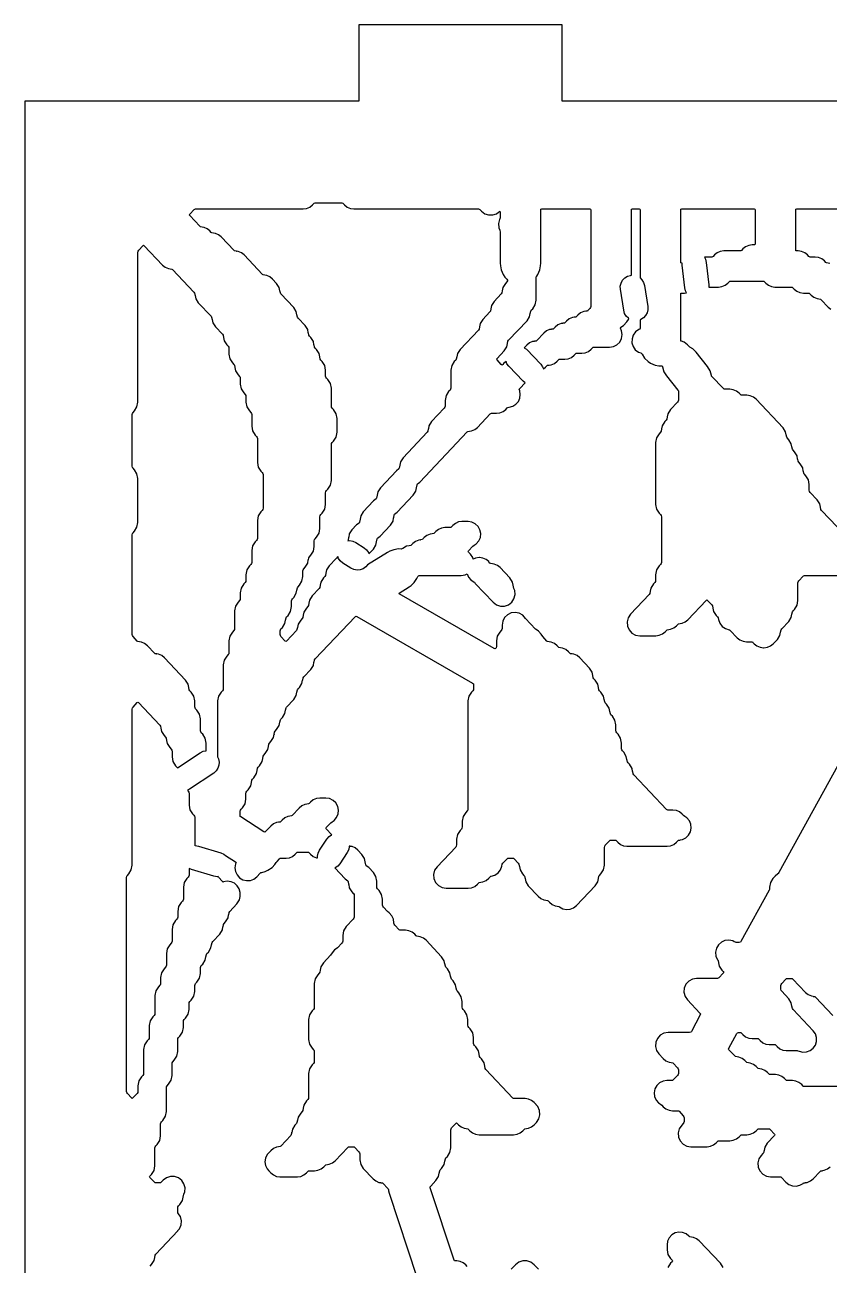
# Model space of a CAD drawing. Header units: millimetres. Extents: x 10 to 410, y 18 to 283.
# Drawn here: x 148 to 179.63, y 98.25 to 147 of the extents above; entities that cross this region are included whole.
import ezdxf

# ---------------------------------------------------------------- set-up
doc = ezdxf.new("R2010")
doc.units = ezdxf.units.MM
doc.layers.add('CUT', color=1, linetype='Continuous')

msp = doc.modelspace()

# ---------------------------------------------------------------- linework, layer by layer
at = {"layer": 'CUT'}
msp.add_lwpolyline([(211.2679, 144), (198.134, 144), (198.134, 147), (190.134, 147), (190.134, 144), (169.134, 144), (169.134, 147), (161.134, 147), (161.134, 144), (148, 144), (148, 24), (161.134, 24), (161.134, 21), (169.134, 21), (169.134, 24), (190.134, 24), (190.134, 21), (198.134, 21), (198.134, 24), (211.2679, 24)], close=True, dxfattribs=at)
for points in [[(152.9277, 98.2117), (152.9818, 98.2689), (153.0833, 98.4276), (153.1079, 98.556), (153.1098, 98.5556), (153.1273, 98.6464), (153.1515, 98.6843), (154.0138, 99.5949), (154.0108, 99.5978), (154.085, 99.681), (154.1487, 99.8325), (154.1598, 99.9966), (154.1171, 100.1554), (154.0688, 100.2271), (154.0721, 100.2292), (154.0223, 100.3072), (154.0138, 100.3513), (154.0138, 100.4926), (154.0223, 100.5367), (154.0465, 100.5746), (154.1006, 100.6318), (154.2021, 100.7905), (154.2267, 100.9188), (154.2286, 100.9185), (154.252, 101.0402), (154.2881, 101.1247), (154.3006, 101.2875), (154.26, 101.4456), (154.1706, 101.5822), (154.042, 101.6828), (153.8878, 101.7365), (153.7246, 101.7377), (153.5696, 101.6862), (153.4395, 101.5876), (153.3659, 101.5099), (153.3407, 101.4896), (153.3086, 101.4852), (153.1527, 101.4852), (153.1207, 101.4896), (153.0955, 101.5099), (152.9211, 101.6939), (152.902, 101.7215), (152.9211, 101.7491), (152.9818, 101.8132), (153.0833, 101.9719), (153.1188, 102.157), (153.1188, 102.8554), (153.1273, 102.8996), (153.1515, 102.9375), (153.2056, 102.9946), (153.307, 103.1534), (153.3425, 103.3384), (153.3425, 103.8006), (153.351, 103.8447), (153.3752, 103.8826), (153.4293, 103.9398), (153.5308, 104.0985), (153.5663, 104.2836), (153.5663, 105.2183), (153.5748, 105.2624), (153.599, 105.3003), (153.6531, 105.3575), (153.7546, 105.5163), (153.7901, 105.7013), (153.7901, 106.1634), (153.7985, 106.2076), (153.8227, 106.2455), (153.8769, 106.3026), (153.9783, 106.4614), (154.0138, 106.6464), (154.0138, 107.1086), (154.0223, 107.1527), (154.0465, 107.1906), (154.1006, 107.2478), (154.2021, 107.4065), (154.2376, 107.5916), (154.2376, 107.8175), (154.246, 107.8616), (154.2702, 107.8995), (154.3244, 107.9566), (154.4258, 108.1154), (154.4613, 108.3004), (154.4613, 108.5263), (154.4698, 108.5705), (154.494, 108.6083), (154.5481, 108.6655), (154.6496, 108.8243), (154.6851, 109.0093), (154.6851, 109.2352), (154.6936, 109.2793), (154.7178, 109.3172), (154.7719, 109.3744), (154.8733, 109.5331), (154.9088, 109.7182), (154.9088, 109.944), (154.9173, 109.9882), (154.9415, 110.0261), (154.9956, 110.0832), (155.0971, 110.242), (155.1217, 110.3703), (155.1236, 110.3699), (155.1411, 110.4608), (155.1653, 110.4986), (155.2194, 110.5558), (155.3209, 110.7146), (155.3455, 110.8429), (155.3474, 110.8425), (155.3648, 110.9333), (155.389, 110.9712), (155.6669, 111.2647), (155.7684, 111.4234), (155.793, 111.5517), (155.7949, 111.5514), (155.8123, 111.6422), (155.8365, 111.6801), (155.8907, 111.7372), (155.9921, 111.896), (156.0167, 112.0243), (156.0187, 112.0239), (156.0361, 112.1148), (156.0603, 112.1527), (156.3382, 112.4461), (156.4396, 112.6049), (156.4643, 112.7332), (156.4662, 112.7328), (156.4682, 112.7431), (156.4687, 112.7563), (156.4751, 112.7899), (156.4751, 112.827), (156.4716, 112.827), (156.4742, 112.8914), (156.4364, 113.0349), (156.3582, 113.161), (156.2464, 113.2586), (156.1108, 113.3191), (155.9635, 113.3371), (155.8174, 113.3111), (155.8051, 113.3069), (155.7759, 113.3291), (155.6128, 113.5014), (155.6009, 113.52), (155.5597, 113.5157), (155.4359, 113.5355), (154.5553, 113.7977), (154.4667, 113.8373), (154.4613, 113.8093), (154.4613, 113.5834), (154.4529, 113.5392), (154.4286, 113.5014), (154.3745, 113.4442), (154.2731, 113.2854), (154.2376, 113.1004), (154.2376, 112.6382), (154.2291, 112.5941), (154.2049, 112.5562), (154.1508, 112.4991), (154.0493, 112.3403), (154.0138, 112.1553), (154.0138, 111.9294), (154.0053, 111.8852), (153.9811, 111.8473), (153.927, 111.7902), (153.8256, 111.6314), (153.7901, 111.4464), (153.7901, 110.9842), (153.7816, 110.9401), (153.7574, 110.9022), (153.7032, 110.845), (153.6018, 110.6863), (153.5663, 110.5012), (153.5663, 110.0391), (153.5578, 109.9949), (153.5336, 109.9571), (153.4795, 109.8999), (153.378, 109.7411), (153.3425, 109.5561), (153.3425, 109.3302), (153.3341, 109.2861), (153.3099, 109.2482), (153.2557, 109.191), (153.1543, 109.0323), (153.1188, 108.8472), (153.1188, 108.1488), (153.1103, 108.1046), (153.0861, 108.0668), (153.032, 108.0096), (152.9305, 107.8508), (152.895, 107.6658), (152.895, 107.2036), (152.8866, 107.1595), (152.8623, 107.1216), (152.8082, 107.0645), (152.7068, 106.9057), (152.6713, 106.7207), (152.6713, 105.7859), (152.6628, 105.7418), (152.6386, 105.7039), (152.5845, 105.6467), (152.483, 105.488), (152.4475, 105.3029), (152.4475, 105.0771), (152.439, 105.0329), (152.4148, 104.995), (152.2518, 104.8228), (152.2238, 104.8015), (152.1958, 104.8228), (152.0327, 104.995), (152.0085, 105.0329), (152, 105.0771), (152, 113.4883), (152.0085, 113.5325), (152.0327, 113.5704), (152.0868, 113.6275), (152.1883, 113.7863), (152.2238, 113.9713), (152.2238, 120.1044), (152.2322, 120.1485), (152.2564, 120.1864), (152.4195, 120.3586), (152.4475, 120.3799), (152.4755, 120.3586), (153.3099, 119.4775), (153.3341, 119.4397), (153.3515, 119.3488), (153.3534, 119.3492), (153.378, 119.2209), (153.4795, 119.0621), (153.5336, 119.005), (153.5578, 118.9671), (153.5753, 118.8763), (153.5772, 118.8766), (153.6018, 118.7483), (153.7032, 118.5896), (153.7574, 118.5324), (153.7816, 118.4945), (153.7901, 118.4504), (153.7901, 118.2245), (153.8256, 118.0395), (153.927, 117.8807), (153.9811, 117.8235), (154.0012, 117.7921), (154.8992, 118.3903), (155.0116, 118.4455), (155.1326, 118.4694), (155.1326, 118.7713), (155.0971, 118.9563), (154.9956, 119.1151), (154.9415, 119.1722), (154.9173, 119.2101), (154.9088, 119.2543), (154.9088, 119.7164), (154.8733, 119.9015), (154.7719, 120.0602), (154.7178, 120.1174), (154.6936, 120.1553), (154.6851, 120.1994), (154.6851, 120.4253), (154.6496, 120.6103), (154.5481, 120.7691), (154.494, 120.8262), (154.4698, 120.8641), (154.4524, 120.955), (154.4504, 120.9546), (154.4258, 121.0829), (154.3244, 121.2417), (153.4905, 122.1223), (153.3852, 122.2069), (153.2612, 122.2602), (153.1858, 122.2705), (153.1863, 122.2739), (153.1207, 122.2828), (153.0955, 122.3031), (152.8192, 122.5949), (152.714, 122.6795), (152.5899, 122.7328), (152.5146, 122.7431), (152.515, 122.7465), (152.4494, 122.7554), (152.4242, 122.7757), (152.2564, 122.9528), (152.2322, 122.9907), (152.2238, 123.0349), (152.2238, 126.9567), (152.2322, 127.0008), (152.2564, 127.0387), (152.3106, 127.0959), (152.412, 127.2546), (152.4475, 127.4397), (152.4475, 129.1679), (152.412, 129.3529), (152.3106, 129.5117), (152.2564, 129.5689), (152.2322, 129.6067), (152.2238, 129.6509), (152.2238, 131.6824), (152.2322, 131.7266), (152.2564, 131.7645), (152.3106, 131.8216), (152.412, 131.9804), (152.4475, 132.1654), (152.4475, 138.0622), (152.456, 138.1063), (152.4802, 138.1442), (152.6433, 138.3164), (152.6713, 138.3377), (152.6993, 138.3164), (153.4184, 137.557), (153.5236, 137.4724), (153.6476, 137.4191), (153.723, 137.4088), (153.7225, 137.4054), (153.7882, 137.3965), (153.8134, 137.3762), (154.6524, 136.4902), (154.6766, 136.4523), (154.694, 136.3615), (154.696, 136.3619), (154.7206, 136.2335), (154.822, 136.0748), (155.3237, 135.5451), (155.3479, 135.5072), (155.3653, 135.4163), (155.3672, 135.4167), (155.3919, 135.2884), (155.4933, 135.1296), (155.7712, 134.8362), (155.7954, 134.7983), (155.8128, 134.7075), (155.8147, 134.7079), (155.8394, 134.5795), (155.9408, 134.4208), (155.9949, 134.3636), (156.0192, 134.3257), (156.0276, 134.2816), (156.0276, 134.0557), (156.0631, 133.8707), (156.1646, 133.7119), (156.2187, 133.6548), (156.2429, 133.6169), (156.2603, 133.526), (156.2623, 133.5264), (156.2869, 133.3981), (156.3883, 133.2393), (156.4425, 133.1822), (156.4667, 133.1443), (156.4751, 133.1002), (156.4751, 132.8743), (156.5106, 132.6892), (156.6121, 132.5305), (156.6662, 132.4733), (156.6904, 132.4354), (156.6989, 132.3913), (156.6989, 132.1654), (156.7344, 131.9804), (156.8358, 131.8216), (156.89, 131.7645), (156.9142, 131.7266), (156.9227, 131.6824), (156.9227, 131.2203), (156.9581, 131.0352), (157.0596, 130.8765), (157.1137, 130.8193), (157.1379, 130.7814), (157.1464, 130.7373), (157.1464, 129.8026), (157.1819, 129.6175), (157.2834, 129.4588), (157.3375, 129.4016), (157.3617, 129.3637), (157.3702, 129.3196), (157.3702, 127.9969), (157.3617, 127.9527), (157.3375, 127.9149), (157.2834, 127.8577), (157.1819, 127.6989), (157.1464, 127.5139), (157.1464, 126.8155), (157.1379, 126.7713), (157.1137, 126.7334), (157.0596, 126.6763), (156.9581, 126.5175), (156.9227, 126.3325), (156.9227, 125.8703), (156.9142, 125.8262), (156.89, 125.7883), (156.8358, 125.7311), (156.7344, 125.5724), (156.6989, 125.3873), (156.6989, 125.1615), (156.6904, 125.1173), (156.6662, 125.0794), (156.6121, 125.0223), (156.5106, 124.8635), (156.4751, 124.6785), (156.4751, 124.4526), (156.4667, 124.4084), (156.4425, 124.3706), (156.3883, 124.3134), (156.2869, 124.1546), (156.2514, 123.9696), (156.2514, 123.2712), (156.2429, 123.227), (156.2187, 123.1891), (156.1646, 123.132), (156.0631, 122.9732), (156.0276, 122.7882), (156.0276, 122.326), (156.0192, 122.2819), (155.9949, 122.244), (155.9408, 122.1868), (155.8394, 122.0281), (155.8039, 121.843), (155.8039, 120.9083), (155.7954, 120.8641), (155.7712, 120.8262), (155.7171, 120.7691), (155.6156, 120.6103), (155.5801, 120.4253), (155.5801, 118.2257), (155.62, 118.1445), (155.6443, 118.0215), (155.6359, 117.8965), (155.5955, 117.7779), (155.5257, 117.6738), (155.4314, 117.5913), (154.471, 116.9515), (154.3948, 116.9141), (154.4286, 116.8784), (154.4529, 116.8405), (154.4613, 116.7964), (154.4613, 116.3342), (154.4968, 116.1492), (154.5983, 115.9904), (154.6524, 115.9332), (154.6766, 115.8954), (154.6851, 115.8512), (154.6851, 114.7354), (154.7055, 114.7375), (154.8293, 114.7177), (155.7099, 114.4555), (155.8243, 114.4044), (155.8956, 114.3465), (156.2854, 114.0968), (156.3101, 114.0753), (156.2912, 114.0179), (156.2661, 113.8705), (156.2858, 113.7222), (156.3484, 113.5864), (156.4484, 113.4752), (156.5768, 113.3986), (156.7221, 113.3633), (156.8713, 113.3726), (157.0112, 113.4256), (157.1291, 113.5176), (157.2607, 113.6566), (157.2853, 113.6765), (157.3255, 113.6826), (157.4502, 113.7187), (157.5616, 113.7674), (157.7217, 113.8789), (157.829, 113.9904), (157.8908, 114.069), (157.9229, 114.1195), (158.0181, 114.2201), (158.0433, 114.2404), (158.0753, 114.2447), (158.2738, 114.2447), (158.4076, 114.263), (158.5316, 114.3163), (158.6369, 114.4009), (158.6894, 114.4564), (158.7146, 114.4766), (158.7466, 114.481), (159.1263, 114.481), (159.1583, 114.4766), (159.1835, 114.4564), (159.2361, 114.4009), (159.3413, 114.3163), (159.4653, 114.263), (159.5162, 114.256), (159.5115, 114.3226), (159.5353, 114.4456), (159.5902, 114.5583), (159.8814, 114.9986), (159.9636, 115.0932), (160.0675, 115.1633), (160.0772, 115.1666), (159.8576, 115.3986), (159.8385, 115.4262), (159.8576, 115.4537), (160.0319, 115.6378), (160.0833, 115.6791), (160.1624, 115.7285), (160.2609, 115.8434), (160.3205, 115.9826), (160.3357, 116.1332), (160.3051, 116.2814), (160.2316, 116.4138), (160.1219, 116.518), (159.986, 116.5847), (159.8363, 116.6076), (159.5991, 116.6076), (159.4653, 116.5894), (159.3413, 116.536), (159.2361, 116.4514), (159.1835, 116.3959), (159.1583, 116.3757), (159.0927, 116.3667), (159.0932, 116.3633), (159.0178, 116.3531), (158.8938, 116.2997), (158.7885, 116.2151), (158.5123, 115.9234), (158.4871, 115.9031), (158.4214, 115.8942), (158.4219, 115.8908), (158.3465, 115.8805), (158.2225, 115.8271), (158.1173, 115.7425), (158.0648, 115.6871), (158.0396, 115.6668), (157.9739, 115.6579), (157.9744, 115.6545), (157.899, 115.6442), (157.775, 115.5909), (157.6698, 115.5062), (157.466, 115.2911), (157.4352, 115.2682), (157.3998, 115.283), (156.4923, 115.8644), (156.4668, 115.8866), (156.4684, 115.9468), (156.4751, 115.989), (156.4751, 116.0875), (156.4836, 116.1316), (156.5078, 116.1695), (156.5619, 116.2267), (156.6634, 116.3854), (156.6989, 116.5705), (156.6989, 116.7964), (156.7074, 116.8405), (156.7316, 116.8784), (156.7857, 116.9355), (156.8872, 117.0943), (156.9118, 117.2226), (156.9137, 117.2223), (156.9311, 117.3131), (156.9553, 117.351), (157.0095, 117.4081), (157.1109, 117.5669), (157.1355, 117.6952), (157.1375, 117.6948), (157.1549, 117.7857), (157.1791, 117.8235), (157.2332, 117.8807), (157.3347, 118.0395), (157.3593, 118.1678), (157.3612, 118.1674), (157.3786, 118.2582), (157.4028, 118.2961), (157.457, 118.3533), (157.5584, 118.512), (157.583, 118.6403), (157.585, 118.64), (157.6024, 118.7308), (157.6266, 118.7687), (157.6807, 118.8258), (157.7822, 118.9846), (157.8068, 119.1129), (157.8087, 119.1125), (157.8261, 119.2034), (157.8504, 119.2413), (157.9045, 119.2984), (158.0059, 119.4572), (158.0306, 119.5855), (158.0325, 119.5851), (158.0499, 119.676), (158.0741, 119.7138), (158.1282, 119.771), (158.2297, 119.9298), (158.2543, 120.0581), (158.2562, 120.0577), (158.2737, 120.1485), (158.2979, 120.1864), (158.5758, 120.4799), (158.6772, 120.6386), (158.7018, 120.7669), (158.7038, 120.7666), (158.7212, 120.8574), (158.7454, 120.8953), (158.7995, 120.9524), (158.901, 121.1112), (158.9256, 121.2395), (158.9275, 121.2391), (158.9449, 121.33), (158.9691, 121.3678), (159.247, 121.6613), (159.3485, 121.82), (159.3731, 121.9484), (159.375, 121.948), (159.3924, 122.0388), (159.4167, 122.0767), (160.9889, 123.737), (161.0188, 123.7596), (161.0539, 123.7465), (165.6112, 121.1222), (165.6422, 121.0963), (165.6492, 121.0566), (165.6492, 120.9083), (165.6407, 120.8641), (165.6165, 120.8262), (165.5624, 120.7691), (165.4609, 120.6103), (165.4254, 120.4253), (165.4254, 116.1825), (165.4169, 116.1384), (165.3927, 116.1005), (165.3386, 116.0434), (165.2372, 115.8846), (165.2017, 115.6996), (165.2017, 115.4737), (165.1932, 115.4295), (165.169, 115.3917), (165.1149, 115.3345), (165.0134, 115.1757), (164.9779, 114.9907), (164.9779, 114.7648), (164.9694, 114.7207), (164.9452, 114.6828), (164.2107, 113.9071), (164.1183, 113.7697), (164.0758, 113.6096), (164.088, 113.4445), (164.1535, 113.2924), (164.265, 113.17), (164.4104, 113.0907), (164.5737, 113.0633), (165.434, 113.0633), (165.5678, 113.0815), (165.6919, 113.1349), (165.7971, 113.2195), (165.8496, 113.275), (165.8748, 113.2952), (165.9404, 113.3042), (165.94, 113.3075), (166.0153, 113.3178), (166.1394, 113.3712), (166.2446, 113.4558), (166.2971, 113.5112), (166.3223, 113.5315), (166.3395, 113.5338), (166.488, 113.5784), (166.6158, 113.6663), (166.7105, 113.7891), (166.763, 113.9351), (166.7764, 114.0051), (166.8006, 114.0429), (166.9684, 114.2201), (166.9936, 114.2404), (167.0256, 114.2447), (167.1816, 114.2447), (167.2136, 114.2404), (167.2388, 114.2201), (167.4065, 114.0429), (167.4308, 114.0051), (167.4482, 113.9142), (167.4501, 113.9146), (167.4747, 113.7863), (167.5762, 113.6275), (167.6303, 113.5704), (167.6545, 113.5325), (167.6719, 113.4417), (167.6739, 113.442), (167.6985, 113.3137), (167.7999, 113.155), (168.1863, 112.7469), (168.2916, 112.6623), (168.4156, 112.6089), (168.491, 112.5987), (168.4905, 112.5953), (168.5561, 112.5864), (168.5813, 112.5661), (168.6338, 112.5106), (168.7391, 112.426), (168.8631, 112.3727), (168.9385, 112.3624), (168.938, 112.359), (169.0036, 112.3501), (169.0241, 112.3336), (169.1523, 112.2588), (169.2969, 112.2249), (169.4449, 112.2349), (169.5836, 112.288), (169.7005, 112.3795), (170.4349, 113.155), (170.5363, 113.3137), (170.5609, 113.442), (170.5629, 113.4417), (170.5803, 113.5325), (170.6045, 113.5704), (170.6586, 113.6275), (170.7601, 113.7863), (170.7956, 113.9713), (170.7956, 114.6698), (170.804, 114.7139), (170.8283, 114.7518), (170.996, 114.929), (171.0212, 114.9492), (171.0532, 114.9536), (171.2092, 114.9536), (171.2412, 114.9492), (171.2664, 114.929), (171.3189, 114.8735), (171.4242, 114.7889), (171.5482, 114.7355), (171.682, 114.7173), (173.2655, 114.7173), (173.3993, 114.7355), (173.5234, 114.7889), (173.6286, 114.8735), (173.6811, 114.929), (173.7063, 114.9492), (173.7719, 114.9582), (173.7713, 114.9631), (173.8589, 114.9765), (173.9948, 115.0431), (174.1046, 115.1474), (174.1781, 115.2797), (174.2086, 115.428), (174.1934, 115.5786), (174.1338, 115.7178), (174.0353, 115.8327), (173.9562, 115.8821), (173.9049, 115.9234), (173.8523, 115.9788), (173.7471, 116.0634), (173.6231, 116.1168), (173.4893, 116.135), (173.2908, 116.135), (173.2588, 116.1394), (173.2336, 116.1596), (171.947, 117.5182), (171.9228, 117.5561), (171.9054, 117.6469), (171.9035, 117.6466), (171.8789, 117.7749), (171.7774, 117.9337), (171.7233, 117.9908), (171.6991, 118.0287), (171.6817, 118.1195), (171.6797, 118.1192), (171.6551, 118.2475), (171.5537, 118.4062), (171.4995, 118.4634), (171.4753, 118.5013), (171.4668, 118.5454), (171.4668, 118.7713), (171.4314, 118.9563), (171.3299, 119.1151), (171.2758, 119.1722), (171.2516, 119.2101), (171.2431, 119.2543), (171.2431, 119.4801), (171.2076, 119.6652), (171.1061, 119.8239), (171.052, 119.8811), (171.0278, 119.919), (171.0104, 120.0098), (171.0085, 120.0094), (170.9838, 120.1378), (170.8824, 120.2965), (170.8283, 120.3537), (170.804, 120.3916), (170.7866, 120.4824), (170.7847, 120.482), (170.7601, 120.6103), (170.6586, 120.7691), (170.6045, 120.8262), (170.5803, 120.8641), (170.5629, 120.955), (170.5609, 120.9546), (170.5363, 121.0829), (170.4349, 121.2417), (170.3807, 121.2988), (170.3565, 121.3367), (170.3391, 121.4275), (170.3372, 121.4272), (170.3126, 121.5555), (170.2111, 121.7142), (169.8247, 122.1223), (169.7195, 122.2069), (169.5955, 122.2602), (169.5201, 122.2705), (169.5205, 122.2739), (169.4549, 122.2828), (169.4297, 122.3031), (169.3772, 122.3586), (169.272, 122.4432), (169.1479, 122.4965), (169.0726, 122.5068), (169.073, 122.5102), (169.0074, 122.5191), (168.9822, 122.5394), (168.9297, 122.5949), (168.8245, 122.6795), (168.7004, 122.7328), (168.6251, 122.7431), (168.6255, 122.7465), (168.5599, 122.7554), (168.5347, 122.7757), (168.3669, 122.9528), (168.3038, 123.0516), (168.2062, 123.1635), (168.1468, 123.2003), (168.0872, 123.2483), (167.6957, 123.6617), (167.6893, 123.6717), (167.5826, 123.7911), (167.4436, 123.8706), (167.2866, 123.9021), (167.1277, 123.8824), (166.9832, 123.8134), (166.8679, 123.7023), (166.7936, 123.5605), (166.768, 123.4024), (166.768, 123.2712), (166.7595, 123.227), (166.7353, 123.1891), (166.6811, 123.132), (166.5797, 122.9732), (166.5442, 122.7882), (166.5442, 122.5623), (166.5357, 122.5181), (166.5153, 122.4862), (166.4919, 122.4686), (166.4568, 122.4816), (162.7274, 124.6292), (162.704, 124.6477), (162.7268, 124.6671), (163.1125, 124.9067), (163.1902, 124.9664), (163.3095, 125.0781), (163.4232, 125.2367), (163.4599, 125.3176), (163.4778, 125.3455), (163.5106, 125.3502), (165.1583, 125.3502), (165.3216, 125.3776), (165.3918, 125.4158), (165.4436, 125.2949), (165.5421, 125.18), (165.6705, 125.0998), (165.6795, 125.0959), (165.7157, 125.0436), (166.4174, 124.3027), (166.5475, 124.2041), (166.7025, 124.1526), (166.8657, 124.1538), (167.0199, 124.2075), (167.1485, 124.3081), (167.2379, 124.4447), (167.2785, 124.6028), (167.266, 124.7656), (167.2299, 124.8501), (167.2065, 124.9718), (167.2046, 124.9715), (167.18, 125.0998), (167.0785, 125.2585), (166.6921, 125.6666), (166.5869, 125.7512), (166.4629, 125.8046), (166.3875, 125.8148), (166.388, 125.8182), (166.3217, 125.8272), (166.2901, 125.8408), (166.2539, 125.8931), (166.2446, 125.9029), (166.1394, 125.9875), (166.0153, 126.0408), (165.8816, 126.0591), (165.8681, 126.0591), (165.7184, 126.0362), (165.6306, 125.9931), (165.6138, 126.0566), (165.5214, 126.194), (165.4515, 126.2678), (165.4324, 126.2954), (165.4515, 126.3229), (165.6259, 126.507), (165.6772, 126.5483), (165.7563, 126.5977), (165.8548, 126.7126), (165.9144, 126.8518), (165.9296, 127.0024), (165.8991, 127.1506), (165.8256, 127.283), (165.7158, 127.3872), (165.5799, 127.4539), (165.4303, 127.4768), (165.193, 127.4768), (165.0592, 127.4586), (164.9352, 127.4052), (164.83, 127.3206), (164.7775, 127.2651), (164.7523, 127.2449), (164.7202, 127.2405), (164.5218, 127.2405), (164.388, 127.2223), (164.2639, 127.1689), (164.1587, 127.0843), (164.1062, 127.0288), (164.081, 127.0086), (164.0154, 126.9996), (164.0158, 126.9963), (163.9405, 126.986), (163.8164, 126.9326), (163.7112, 126.848), (163.6587, 126.7926), (163.6335, 126.7723), (163.5678, 126.7634), (163.5683, 126.76), (163.4929, 126.7497), (163.3689, 126.6963), (163.2637, 126.6117), (163.2112, 126.5563), (163.186, 126.536), (163.1203, 126.5271), (163.1209, 126.5227), (163.0087, 126.5037), (162.8623, 126.423), (162.8317, 126.3987), (162.7984, 126.3951), (162.7013, 126.3983), (162.5088, 126.3665), (162.3558, 126.309), (162.2679, 126.2657), (161.4823, 125.7774), (161.4093, 125.6903), (161.3067, 125.6184), (161.189, 125.5754), (161.0642, 125.5644), (160.9407, 125.5861), (160.8271, 125.639), (160.5011, 125.8464), (160.4051, 125.9269), (160.3332, 126.0295), (160.3086, 126.0969), (160.2523, 126.034), (160.2463, 126.0246), (159.9684, 125.7311), (159.867, 125.5724), (159.8424, 125.444), (159.8404, 125.4444), (159.823, 125.3536), (159.7988, 125.3157), (159.7447, 125.2585), (159.6432, 125.0998), (159.6186, 124.9715), (159.6167, 124.9718), (159.5993, 124.881), (159.5751, 124.8431), (159.2972, 124.5497), (159.1957, 124.3909), (159.1711, 124.2626), (159.1692, 124.263), (159.1517, 124.1722), (159.1275, 124.1343), (159.0734, 124.0771), (158.972, 123.9183), (158.9473, 123.79), (158.9454, 123.7904), (158.928, 123.6996), (158.9038, 123.6617), (158.8497, 123.6045), (158.7482, 123.4458), (158.7236, 123.3175), (158.7217, 123.3178), (158.7042, 123.227), (158.68, 123.1891), (158.2932, 122.7806), (158.2652, 122.7593), (158.2372, 122.7806), (158.0741, 122.9528), (158.0499, 122.9907), (158.0414, 123.0349), (158.0414, 123.1761), (158.0499, 123.2203), (158.0741, 123.2581), (158.1282, 123.3153), (158.2297, 123.4741), (158.2543, 123.6024), (158.2562, 123.602), (158.2737, 123.6928), (158.2979, 123.7307), (158.352, 123.7879), (158.4535, 123.9466), (158.4889, 124.1317), (158.4889, 124.3575), (158.4974, 124.4017), (158.5216, 124.4396), (158.5758, 124.4967), (158.6772, 124.6555), (158.7018, 124.7838), (158.7038, 124.7834), (158.7212, 124.8743), (158.7454, 124.9121), (158.7995, 124.9693), (158.901, 125.1281), (158.9365, 125.3131), (158.9365, 125.539), (158.9449, 125.5831), (158.9691, 125.621), (159.0233, 125.6782), (159.1247, 125.8369), (159.1493, 125.9652), (159.1513, 125.9649), (159.1687, 126.0557), (159.1929, 126.0936), (159.247, 126.1507), (159.3485, 126.3095), (159.384, 126.4945), (159.384, 126.7204), (159.3924, 126.7646), (159.4167, 126.8024), (159.4708, 126.8596), (159.5722, 127.0184), (159.6077, 127.2034), (159.6077, 127.6656), (159.6162, 127.7097), (159.6404, 127.7476), (159.6945, 127.8047), (159.796, 127.9635), (159.8315, 128.1485), (159.8315, 128.6107), (159.84, 128.6549), (159.8642, 128.6927), (159.9183, 128.7499), (160.0197, 128.9087), (160.0552, 129.0937), (160.0552, 130.501), (160.0637, 130.5451), (160.0879, 130.583), (160.1421, 130.6402), (160.2435, 130.799), (160.279, 130.984), (160.279, 131.5308), (160.2435, 131.7158), (160.1421, 131.8746), (160.0879, 131.9317), (160.0637, 131.9696), (160.0552, 132.0138), (160.0552, 132.7122), (160.0197, 132.8973), (159.9183, 133.056), (159.8642, 133.1132), (159.84, 133.1511), (159.8315, 133.1952), (159.8315, 133.4211), (159.796, 133.6061), (159.6945, 133.7649), (159.6404, 133.822), (159.6162, 133.8599), (159.5988, 133.9507), (159.5969, 133.9504), (159.5722, 134.0787), (159.4708, 134.2374), (159.4167, 134.2946), (159.3924, 134.3325), (159.375, 134.4233), (159.3731, 134.4229), (159.3485, 134.5513), (159.247, 134.71), (159.1929, 134.7672), (159.1687, 134.8051), (159.1513, 134.8959), (159.1493, 134.8955), (159.1247, 135.0238), (159.0233, 135.1826), (158.7454, 135.476), (158.7212, 135.5139), (158.7038, 135.6048), (158.7018, 135.6044), (158.6772, 135.7327), (158.5758, 135.8915), (158.0741, 136.4212), (158.0499, 136.4591), (158.0325, 136.5499), (158.0306, 136.5495), (158.0059, 136.6778), (157.9045, 136.8366), (157.7418, 137.0084), (157.6366, 137.093), (157.5126, 137.1463), (157.4372, 137.1566), (157.4377, 137.16), (157.372, 137.1689), (157.3468, 137.1892), (156.6231, 137.9535), (156.5178, 138.0381), (156.3938, 138.0915), (156.3184, 138.1017), (156.3189, 138.1051), (156.2533, 138.1141), (156.2281, 138.1343), (155.728, 138.6624), (155.6228, 138.747), (155.4988, 138.8003), (155.4234, 138.8106), (155.4239, 138.814), (155.3582, 138.8229), (155.333, 138.8432), (155.2805, 138.8986), (155.1753, 138.9833), (155.0513, 139.0366), (154.9759, 139.0469), (154.9764, 139.0503), (154.9107, 139.0592), (154.8855, 139.0795), (154.4874, 139.4998), (154.4683, 139.5274), (154.4874, 139.555), (154.6618, 139.7391), (154.687, 139.7593), (154.719, 139.7637), (158.9451, 139.7637), (159.0789, 139.7819), (159.2029, 139.8353), (159.3081, 139.9199), (159.3607, 139.9754), (159.3859, 139.9956), (159.4179, 140), (160.4689, 140), (160.5009, 139.9956), (160.5261, 139.9754), (160.5786, 139.9199), (160.6838, 139.8353), (160.8079, 139.7819), (160.9416, 139.7637), (165.839, 139.7637), (165.871, 139.7593), (165.8962, 139.7391), (165.9574, 139.6745), (166.0862, 139.5766), (166.2395, 139.5249), (166.4013, 139.5249), (166.5547, 139.5766), (166.6338, 139.6368), (166.6367, 139.6331), (166.6876, 139.673), (166.6917, 139.6459), (166.6917, 139.409), (166.6864, 139.3733), (166.6745, 139.3485), (166.6283, 139.1865), (166.6385, 139.0183), (166.6774, 138.9264), (166.6917, 138.8516), (166.6917, 137.6289), (166.7013, 137.5314), (166.7332, 137.3711), (166.8079, 137.1908), (166.8789, 137.0845), (166.9529, 136.9973), (166.9855, 136.9668), (166.9876, 136.9542), (166.9832, 136.9316), (166.959, 136.8938), (166.9049, 136.8366), (166.8035, 136.6778), (166.7788, 136.5495), (166.7769, 136.5499), (166.7595, 136.4591), (166.7353, 136.4212), (166.4574, 136.1277), (166.3559, 135.969), (166.3313, 135.8407), (166.3294, 135.841), (166.312, 135.7502), (166.2878, 135.7123), (166.0099, 135.4189), (165.9084, 135.2601), (165.8838, 135.1318), (165.8819, 135.1322), (165.8645, 135.0413), (165.8402, 135.0035), (165.1149, 134.2374), (165.0134, 134.0787), (164.9888, 133.9504), (164.9869, 133.9507), (164.9694, 133.8599), (164.9452, 133.822), (164.8911, 133.7649), (164.7896, 133.6061), (164.7541, 133.4211), (164.7541, 132.7226), (164.7457, 132.6785), (164.7215, 132.6406), (164.6673, 132.5834), (164.5659, 132.4247), (164.5304, 132.2396), (164.5304, 132.0138), (164.5219, 131.9696), (164.4977, 131.9317), (163.9961, 131.402), (163.8946, 131.2432), (163.87, 131.1149), (163.8681, 131.1153), (163.8506, 131.0245), (163.8264, 130.9866), (162.8773, 129.9843), (162.7758, 129.8255), (162.7512, 129.6972), (162.7493, 129.6976), (162.7259, 129.5758), (162.7125, 129.5445), (162.6135, 129.4695), (161.9823, 128.8028), (161.8808, 128.6441), (161.8562, 128.5158), (161.8543, 128.5161), (161.8309, 128.3944), (161.8175, 128.3631), (161.7185, 128.288), (161.311, 127.8577), (161.2095, 127.6989), (161.1849, 127.5706), (161.183, 127.571), (161.1596, 127.4492), (161.1462, 127.4179), (161.0472, 127.3429), (160.8635, 127.1488), (160.762, 126.9901), (160.7374, 126.8618), (160.7355, 126.8621), (160.7121, 126.7404), (160.7053, 126.7244), (160.7794, 126.731), (160.9029, 126.7093), (161.0165, 126.6564), (161.3425, 126.449), (161.4385, 126.3685), (161.5104, 126.2659), (161.5336, 126.2025), (161.7084, 126.387), (161.8098, 126.5458), (161.8344, 126.6741), (161.8363, 126.6737), (161.8597, 126.7955), (161.8731, 126.8268), (161.9721, 126.9018), (162.3796, 127.3322), (162.4811, 127.4909), (162.5057, 127.6192), (162.5076, 127.6189), (162.531, 127.7406), (162.5444, 127.7719), (162.6434, 127.847), (163.2746, 128.5136), (163.3761, 128.6724), (163.4007, 128.8007), (163.4026, 128.8003), (163.426, 128.9221), (163.4394, 128.9534), (163.5384, 129.0284), (165.4021, 130.9965), (165.4273, 131.0167), (165.4929, 131.0257), (165.4925, 131.0291), (165.5678, 131.0393), (165.6919, 131.0927), (165.7971, 131.1773), (166.2971, 131.7053), (166.3223, 131.7256), (166.3544, 131.73), (166.5528, 131.73), (166.6866, 131.7482), (166.8106, 131.8016), (166.9159, 131.8862), (166.9684, 131.9416), (166.9936, 131.9619), (167.0544, 131.9702), (167.1931, 132.0101), (167.3147, 132.088), (167.4089, 132.1974), (167.4679, 132.3292), (167.4868, 132.4723), (167.4641, 132.6149), (167.4455, 132.6741), (167.4653, 132.7027), (167.6816, 132.9311), (167.6016, 132.9944), (167.0356, 133.5775), (166.9608, 133.678), (166.9258, 133.7662), (166.8438, 133.7003), (166.796, 133.6498), (166.768, 133.6285), (166.74, 133.6498), (166.5703, 133.829), (166.5512, 133.8565), (166.5703, 133.8841), (166.8548, 134.1845), (166.9562, 134.3433), (166.9808, 134.4716), (166.9828, 134.4712), (167.0002, 134.562), (167.0244, 134.5999), (167.7498, 135.3659), (167.8512, 135.5247), (167.8759, 135.653), (167.8778, 135.6526), (167.8952, 135.7435), (167.9194, 135.7813), (167.9735, 135.8385), (168.075, 135.9973), (168.1105, 136.1823), (168.1105, 137.0566), (168.1157, 137.0919), (168.131, 137.1241), (168.1756, 137.1908), (168.2502, 137.3711), (168.2821, 137.5314), (168.2917, 137.6289), (168.2917, 139.7244), (168.2971, 139.7583), (168.3311, 139.7637), (170.2169, 139.7637), (170.2509, 139.7583), (170.2563, 139.7244), (170.2563, 135.9337), (170.2478, 135.8896), (170.2236, 135.8517), (170.1476, 135.7715), (170.1224, 135.7512), (170.0568, 135.7423), (170.0573, 135.7389), (169.9819, 135.7286), (169.8579, 135.6752), (169.7526, 135.5906), (169.7001, 135.5352), (169.6749, 135.5149), (169.6093, 135.506), (169.6097, 135.5026), (169.5344, 135.4923), (169.4103, 135.439), (169.3051, 135.3543), (169.2526, 135.2989), (169.2274, 135.2786), (169.1618, 135.2697), (169.1622, 135.2663), (169.0869, 135.256), (168.9628, 135.2027), (168.8576, 135.1181), (168.8051, 135.0626), (168.7799, 135.0423), (168.7143, 135.0334), (168.7147, 135.03), (168.6393, 135.0197), (168.5153, 134.9664), (168.4101, 134.8818), (168.1338, 134.59), (168.1086, 134.5698), (168.043, 134.5608), (168.0434, 134.5574), (167.9681, 134.5472), (167.844, 134.4938), (167.7388, 134.4092), (167.6444, 134.3095), (167.7244, 134.2461), (168.2904, 133.663), (168.3652, 133.5625), (168.4002, 133.4743), (168.4822, 133.5402), (168.5347, 133.5956), (168.5599, 133.6159), (168.6255, 133.6248), (168.6251, 133.6282), (168.7004, 133.6385), (168.8245, 133.6918), (168.9297, 133.7765), (168.9822, 133.8319), (169.0074, 133.8522), (169.0394, 133.8565), (169.2379, 133.8565), (169.3717, 133.8748), (169.4957, 133.9281), (169.601, 134.0127), (169.6535, 134.0682), (169.6787, 134.0885), (169.7107, 134.0928), (169.9092, 134.0928), (170.043, 134.1111), (170.167, 134.1644), (170.2722, 134.249), (170.3247, 134.3045), (170.3499, 134.3247), (170.382, 134.3291), (170.9944, 134.3291), (171.1479, 134.3533), (171.2866, 134.4233), (171.397, 134.5326), (171.4686, 134.6705), (171.4944, 134.8237), (171.4719, 134.9774), (171.4232, 135.0765), (171.4167, 135.0957), (171.4409, 135.1175), (171.5393, 135.1832), (171.6772, 135.3212), (171.7401, 135.4153), (171.7577, 135.4578), (171.7451, 135.4647), (171.6542, 135.5509), (171.5887, 135.6577), (171.553, 135.7779), (171.422, 136.6034), (171.4187, 136.7286), (171.4479, 136.8505), (171.5077, 136.9606), (171.5939, 137.0515), (171.7007, 137.117), (171.8209, 137.1527), (171.8563, 137.1536), (171.8563, 139.7244), (171.8617, 139.7583), (171.8956, 139.7637), (172.1569, 139.7637), (172.1908, 139.7583), (172.1962, 139.7244), (172.1962, 137.0499), (172.269, 136.9808), (172.3345, 136.874), (172.3702, 136.7538), (172.5012, 135.9283), (172.5045, 135.8031), (172.4753, 135.6812), (172.4155, 135.5711), (172.3293, 135.4802), (172.2225, 135.4147), (172.1962, 135.4069), (172.1962, 135.0773), (172.1906, 135.042), (172.1448, 135.0187), (172.0199, 134.9284), (171.9284, 134.8042), (171.8791, 134.6581), (171.8766, 134.504), (171.9213, 134.3564), (172.0088, 134.2294), (172.0096, 134.2286), (172.1364, 134.1317), (172.225, 134.1011), (172.2499, 134.0871), (172.2691, 134.0647), (172.2748, 134.0538), (172.3753, 133.9034), (172.5132, 133.7655), (172.6074, 133.7026), (172.7876, 133.6279), (172.9284, 133.5999), (173.04, 133.5905), (173.052, 133.5909), (173.0754, 133.5733), (173.0757, 133.5547), (173.1294, 133.3664), (173.23, 133.1984), (173.6748, 132.6375), (173.7044, 132.6088), (173.7044, 132.2501), (173.6959, 132.2059), (173.6717, 132.168), (173.3939, 131.8746), (173.2924, 131.7158), (173.2678, 131.5875), (173.2659, 131.5879), (173.2484, 131.497), (173.2242, 131.4592), (173.1701, 131.402), (173.0686, 131.2432), (173.044, 131.1149), (173.0421, 131.1153), (173.0247, 131.0245), (173.0005, 130.9866), (172.9463, 130.9294), (172.8449, 130.7707), (172.8094, 130.5856), (172.8094, 128.1485), (172.8449, 127.9635), (172.9463, 127.8047), (173.0005, 127.7476), (173.0247, 127.7097), (173.0331, 127.6656), (173.0331, 125.8703), (173.0247, 125.8262), (173.0005, 125.7883), (172.9463, 125.7311), (172.8449, 125.5724), (172.8094, 125.3873), (172.8094, 125.1615), (172.8009, 125.1173), (172.7767, 125.0794), (172.7226, 125.0223), (172.6211, 124.8635), (172.5965, 124.7352), (172.5946, 124.7356), (172.5772, 124.6447), (172.553, 124.6068), (171.8184, 123.8311), (171.726, 123.6937), (171.6836, 123.5337), (171.6958, 123.3685), (171.7612, 123.2164), (171.8727, 123.094), (172.0181, 123.0148), (172.1814, 122.9873), (172.818, 122.9873), (172.9518, 123.0056), (173.0758, 123.0589), (173.1811, 123.1435), (173.2336, 123.199), (173.2588, 123.2193), (173.3244, 123.2282), (173.324, 123.2316), (173.3993, 123.2419), (173.5234, 123.2952), (173.6286, 123.3798), (173.6811, 123.4353), (173.7063, 123.4556), (173.7719, 123.4645), (173.7715, 123.4679), (173.8468, 123.4781), (173.9709, 123.5315), (174.0761, 123.6161), (174.7952, 124.3755), (174.8232, 124.3968), (174.8512, 124.3755), (175.0143, 124.2033), (175.0385, 124.1654), (175.0559, 124.0746), (175.0578, 124.0749), (175.0825, 123.9466), (175.1839, 123.7879), (175.238, 123.7307), (175.2622, 123.6928), (175.2757, 123.6228), (175.3282, 123.4769), (175.4229, 123.354), (175.5506, 123.2661), (175.6992, 123.2216), (175.7164, 123.2193), (175.7415, 123.199), (176.0178, 122.9073), (176.1231, 122.8227), (176.2471, 122.7693), (176.3809, 122.7511), (176.5793, 122.7511), (176.6114, 122.7467), (176.6366, 122.7264), (176.6891, 122.671), (176.7943, 122.5864), (176.9184, 122.533), (177.0521, 122.5148), (177.0694, 122.5148), (177.2032, 122.533), (177.3272, 122.5864), (177.4324, 122.671), (177.5951, 122.8427), (177.6965, 123.0015), (177.7212, 123.1298), (177.7231, 123.1294), (177.7405, 123.2203), (177.7647, 123.2581), (178.0426, 123.5516), (178.1441, 123.7103), (178.1687, 123.8387), (178.1706, 123.8383), (178.188, 123.9291), (178.2122, 123.967), (178.2664, 124.0242), (178.3678, 124.1829), (178.4033, 124.368), (178.4033, 125.0664), (178.4118, 125.1105), (178.436, 125.1484), (178.6038, 125.3256), (178.6289, 125.3458), (178.661, 125.3502), (180.4258, 125.3502)], [(179.9463, 127.2651), (179.331, 127.9149), (179.3068, 127.9527), (179.2894, 128.0436), (179.2875, 128.0432), (179.2628, 128.1715), (179.1614, 128.3303), (178.8835, 128.6237), (178.8593, 128.6616), (178.8508, 128.7058), (178.8508, 128.9316), (178.8153, 129.1167), (178.7139, 129.2754), (178.6597, 129.3326), (178.6355, 129.3705), (178.6181, 129.4613), (178.6162, 129.4609), (178.5916, 129.5892), (178.4901, 129.748), (178.436, 129.8052), (178.4118, 129.843), (178.3944, 129.9339), (178.3924, 129.9335), (178.3678, 130.0618), (178.2664, 130.2206), (178.2122, 130.2777), (178.188, 130.3156), (178.1706, 130.4064), (178.1687, 130.4061), (178.1441, 130.5344), (178.0426, 130.6931), (177.9885, 130.7503), (177.9643, 130.7882), (177.9468, 130.879), (177.9449, 130.8786), (177.9203, 131.007), (177.8188, 131.1657), (176.7612, 132.2826), (176.6559, 132.3672), (176.5319, 132.4206), (176.3981, 132.4388), (176.1997, 132.4388), (176.1676, 132.4432), (176.1424, 132.4634), (176.0899, 132.5189), (175.9847, 132.6035), (175.8606, 132.6569), (175.7269, 132.6751), (175.5284, 132.6751), (175.4964, 132.6795), (175.4712, 132.6997), (175.0047, 133.1923), (175.0044, 133.2133), (174.9507, 133.4016), (174.8501, 133.5695), (174.4053, 134.1304), (174.2647, 134.2666), (174.1514, 134.3297), (174.0614, 134.4247), (173.9314, 134.5233), (173.8193, 134.5605), (173.8018, 134.5695), (173.7962, 134.6048), (173.7962, 136.4163), (173.8016, 136.4503), (173.8356, 136.4557), (173.9368, 136.4557), (174.0253, 136.4677), (173.9815, 136.546), (173.9508, 136.6675), (173.8472, 137.5496), (173.8484, 137.6371), (173.8356, 137.6371), (173.8016, 137.6425), (173.7962, 137.6765), (173.7962, 139.7244), (173.8016, 139.7583), (173.8356, 139.7637), (176.6776, 139.7637), (176.7115, 139.7583), (176.7169, 139.7244), (176.7169, 138.3853), (176.7115, 138.3514), (176.6776, 138.346), (176.6046, 138.346), (176.4708, 138.3278), (176.3468, 138.2744), (176.2416, 138.1898), (176.1891, 138.1343), (176.1639, 138.1141), (176.1318, 138.1097), (175.4858, 138.1097), (175.3521, 138.0915), (175.228, 138.0381), (175.1228, 137.9535), (175.0703, 137.898), (175.0451, 137.8778), (175.013, 137.8734), (174.8146, 137.8734), (174.7261, 137.8614), (174.7699, 137.7831), (174.8006, 137.6616), (174.9042, 136.7795), (174.903, 136.692), (175.2793, 136.692), (175.4131, 136.7102), (175.5372, 136.7636), (175.6424, 136.8482), (175.6949, 136.9036), (175.7201, 136.9239), (175.7521, 136.9283), (177.0269, 136.9283), (177.0589, 136.9239), (177.0841, 136.9036), (177.1366, 136.8482), (177.2418, 136.7636), (177.3659, 136.7102), (177.4997, 136.692), (178.1456, 136.692), (178.1777, 136.6876), (178.2029, 136.6674), (178.2554, 136.6119), (178.3606, 136.5273), (178.4847, 136.4739), (178.6184, 136.4557), (178.8169, 136.4557), (178.8489, 136.4513), (178.8741, 136.4311), (178.9267, 136.3756), (179.0319, 136.291), (179.1559, 136.2376), (179.2313, 136.2274), (179.2308, 136.224), (179.2965, 136.215), (179.3217, 136.1948), (179.5979, 135.903), (179.7032, 135.8184)], [(179.6645, 137.6189), (179.5891, 137.6292), (179.5896, 137.6326), (179.524, 137.6415), (179.4988, 137.6618), (179.4463, 137.7172), (179.341, 137.8018), (179.217, 137.8552), (179.0832, 137.8734), (178.8847, 137.8734), (178.8527, 137.8778), (178.8275, 137.898), (178.775, 137.9535), (178.6698, 138.0381), (178.5457, 138.0915), (178.4119, 138.1097), (178.3563, 138.1097), (178.3223, 138.1151), (178.3169, 138.1491), (178.3169, 139.7244), (178.3223, 139.7583), (178.3563, 139.7637), (180.4258, 139.7637)], [(179.9671, 117.887), (177.6507, 113.6762), (177.6275, 113.6463), (177.6073, 113.6326), (177.5109, 113.5333), (177.5083, 113.5359), (177.4215, 113.4442), (177.32, 113.2854), (177.2845, 113.1004), (177.2845, 113.0421), (177.2807, 113.0116), (177.2694, 112.9831), (176.1651, 110.9758), (176.1393, 110.944), (176.099, 110.9367), (175.9759, 110.9367), (175.9432, 110.9412), (175.8918, 110.9633), (175.8419, 110.9919), (175.6894, 111.0241), (175.5344, 111.0077), (175.392, 110.9444), (175.276, 110.8404), (175.1976, 110.7056), (175.1646, 110.5534), (175.18, 110.3983), (175.2424, 110.2555), (175.2622, 110.2245), (175.2797, 110.1336), (175.2816, 110.134), (175.3062, 110.0057), (175.4077, 109.8469), (175.4668, 109.7845), (175.4871, 109.7549), (175.4856, 109.7509), (175.4702, 109.7296), (175.294, 109.5436), (175.2688, 109.5234), (175.2368, 109.519), (174.419, 109.519), (174.2557, 109.4916), (174.1103, 109.4123), (173.9988, 109.2899), (173.9333, 109.1378), (173.9212, 108.9727), (173.9636, 108.8126), (174.056, 108.6752), (174.5514, 108.152), (174.5715, 108.1228), (174.5599, 108.0893), (174.2125, 107.4324), (174.1868, 107.3999), (174.146, 107.3924), (173.3002, 107.3924), (173.1369, 107.365), (172.9915, 107.2857), (172.88, 107.1633), (172.8145, 107.0112), (172.8024, 106.8461), (172.8448, 106.686), (172.9372, 106.5486), (173.109, 106.3672), (173.2142, 106.2826), (173.3382, 106.2292), (173.4136, 106.2189), (173.4131, 106.2155), (173.4788, 106.2066), (173.504, 106.1863), (173.6717, 106.0092), (173.6959, 105.9713), (173.7044, 105.9272), (173.7044, 105.7859), (173.6959, 105.7418), (173.6717, 105.7039), (173.504, 105.5267), (173.4788, 105.5065), (173.4467, 105.5021), (173.252, 105.5021), (173.1024, 105.4792), (172.9665, 105.4126), (172.8568, 105.3083), (172.7832, 105.176), (172.7527, 105.0277), (172.7679, 104.8771), (172.8275, 104.7379), (172.926, 104.623), (173.0051, 104.5736), (173.0565, 104.5323), (173.109, 104.4769), (173.2142, 104.3923), (173.3382, 104.3389), (173.472, 104.3207), (173.6705, 104.3207), (173.7025, 104.3163), (173.7277, 104.2961), (173.8955, 104.1189), (173.9197, 104.081), (173.9282, 104.0369), (173.9282, 103.8956), (173.9197, 103.8515), (173.8955, 103.8136), (173.8322, 103.7467), (173.7398, 103.6093), (173.6974, 103.4493), (173.7096, 103.2841), (173.775, 103.132), (173.8866, 103.0096), (174.0319, 102.9304), (174.1952, 102.903), (174.8318, 102.903), (174.9656, 102.9212), (175.0896, 102.9746), (175.1949, 103.0592), (175.2474, 103.1146), (175.2726, 103.1349), (175.3046, 103.1392), (175.7269, 103.1392), (175.8606, 103.1575), (175.9847, 103.2108), (176.0899, 103.2954), (176.1424, 103.3509), (176.1676, 103.3712), (176.1997, 103.3755), (176.3981, 103.3755), (176.5319, 103.3938), (176.6559, 103.4471), (176.7612, 103.5317), (176.8137, 103.5872), (176.8389, 103.6074), (176.8709, 103.6118), (177.2506, 103.6118), (177.2826, 103.6074), (177.3078, 103.5872), (177.4822, 103.4031), (177.5013, 103.3755), (177.4822, 103.3479), (177.1977, 103.0476), (177.0963, 102.8888), (177.0717, 102.7605), (177.0697, 102.7609), (177.0523, 102.67), (177.0281, 102.6322), (176.9648, 102.5653), (176.8724, 102.4279), (176.83, 102.2678), (176.8422, 102.1027), (176.9076, 101.9506), (177.0191, 101.8282), (177.1645, 101.7489), (177.3278, 101.7215), (177.6981, 101.7215), (177.7302, 101.7172), (177.7554, 101.6969), (177.9321, 101.5103), (178.049, 101.4188), (178.1876, 101.3657), (178.3357, 101.3557), (178.4802, 101.3896), (178.6084, 101.4644), (178.6289, 101.4809), (178.6946, 101.4898), (178.6941, 101.4932), (178.7695, 101.5035), (178.8935, 101.5568), (178.9987, 101.6414), (179.275, 101.9332), (179.3002, 101.9534), (179.3659, 101.9624), (179.3654, 101.9658), (179.4408, 101.976), (179.5648, 102.0294), (179.67, 102.114)], [(165.4021, 98.2018), (165.3496, 98.2573), (165.2443, 98.3419), (165.1203, 98.3953), (164.9865, 98.4135), (164.9359, 98.4135), (164.9007, 98.419), (164.8844, 98.4507), (163.9454, 101.2823), (163.9396, 101.3232), (163.9622, 101.3578), (164.1697, 101.5769), (164.2711, 101.7357), (164.2957, 101.864), (164.2977, 101.8636), (164.3151, 101.9544), (164.3393, 101.9923), (164.3934, 102.0495), (164.4949, 102.2082), (164.5195, 102.3365), (164.5214, 102.3362), (164.5389, 102.427), (164.5631, 102.4649), (164.6172, 102.522), (164.7186, 102.6808), (164.7541, 102.8658), (164.7541, 103.5643), (164.7626, 103.6084), (164.7868, 103.6463), (164.9499, 103.8185), (164.9779, 103.8398), (165.0059, 103.8185), (165.0537, 103.768), (165.159, 103.6834), (165.283, 103.63), (165.3584, 103.6198), (165.3579, 103.6164), (165.4235, 103.6074), (165.4487, 103.5872), (165.5012, 103.5317), (165.6065, 103.4471), (165.7305, 103.3938), (165.8643, 103.3755), (167.2241, 103.3755), (167.3579, 103.3938), (167.4819, 103.4471), (167.5871, 103.5317), (167.6397, 103.5872), (167.6649, 103.6074), (167.7305, 103.6164), (167.73, 103.6198), (167.8054, 103.63), (167.9294, 103.6834), (168.0347, 103.768), (168.1222, 103.8605), (168.2152, 103.9993), (168.2573, 104.161), (168.2437, 104.3276), (168.176, 104.4803), (168.1072, 104.5538), (168.1105, 104.557), (168.0347, 104.637), (167.9294, 104.7217), (167.8054, 104.775), (167.6716, 104.7932), (167.2494, 104.7932), (167.2173, 104.7976), (167.1922, 104.8179), (166.1294, 105.9402), (166.1052, 105.9781), (166.0877, 106.0689), (166.0858, 106.0685), (166.0612, 106.1968), (165.9597, 106.3556), (165.9056, 106.4127), (165.8814, 106.4506), (165.864, 106.5415), (165.862, 106.5411), (165.8374, 106.6694), (165.736, 106.8282), (165.6818, 106.8853), (165.6576, 106.9232), (165.6492, 106.9674), (165.6492, 107.1932), (165.6137, 107.3783), (165.5122, 107.537), (165.4581, 107.5942), (165.4339, 107.6321), (165.4254, 107.6762), (165.4254, 107.9021), (165.3899, 108.0871), (165.2885, 108.2459), (165.2343, 108.303), (165.2101, 108.3409), (165.2017, 108.3851), (165.2017, 108.611), (165.1662, 108.796), (165.0647, 108.9547), (165.0106, 109.0119), (164.9864, 109.0498), (164.9689, 109.1406), (164.967, 109.1402), (164.9424, 109.2686), (164.8409, 109.4273), (164.7868, 109.4845), (164.7626, 109.5224), (164.7452, 109.6132), (164.7433, 109.6128), (164.7186, 109.7411), (164.6172, 109.8999), (164.5631, 109.9571), (164.5389, 109.9949), (164.5214, 110.0858), (164.5195, 110.0854), (164.4949, 110.2137), (164.3934, 110.3725), (163.7833, 111.0168), (163.678, 111.1014), (163.554, 111.1548), (163.4787, 111.165), (163.4791, 111.1684), (163.4135, 111.1774), (163.3883, 111.1976), (163.3358, 111.2531), (163.2305, 111.3377), (163.1065, 111.3911), (162.9727, 111.4093), (162.7742, 111.4093), (162.7422, 111.4136), (162.717, 111.4339), (162.5493, 111.6111), (162.525, 111.6489), (162.5166, 111.6931), (162.5166, 111.7046), (162.4946, 111.8513), (162.4304, 111.9851), (162.3299, 112.0942), (162.2695, 112.1428), (162.1017, 112.3199), (162.0775, 112.3578), (162.0691, 112.402), (162.0691, 112.6278), (162.0336, 112.8129), (161.9321, 112.9716), (161.878, 113.0288), (161.8716, 113.0388), (161.8381, 113.0763), (161.8453, 113.1208), (161.8453, 113.3367), (161.8098, 113.5217), (161.7084, 113.6805), (161.5246, 113.8745), (161.4256, 113.9496), (161.4122, 113.9809), (161.3888, 114.1026), (161.3869, 114.1023), (161.3623, 114.2306), (161.2608, 114.3893), (161.0982, 114.5611), (160.993, 114.6457), (160.8689, 114.6991), (160.7936, 114.7093), (160.794, 114.7127), (160.76, 114.7174), (160.7609, 114.7047), (160.7371, 114.5817), (160.6822, 114.469), (160.391, 114.0287), (160.3088, 113.9341), (160.2049, 113.864), (160.1952, 113.8606), (160.5997, 113.4335), (160.6987, 113.3584), (160.7121, 113.3271), (160.7355, 113.2054), (160.7374, 113.2057), (160.762, 113.0774), (160.8635, 112.9187), (160.9176, 112.8615), (160.924, 112.8515), (160.9575, 112.814), (160.9503, 112.7695), (160.9503, 111.9294), (160.9418, 111.8852), (160.9176, 111.8473), (160.6397, 111.5539), (160.5383, 111.3951), (160.5028, 111.2101), (160.5028, 110.9842), (160.4943, 110.9401), (160.4701, 110.9022), (160.3023, 110.725), (160.2427, 110.6771), (160.1833, 110.6403), (160.0857, 110.5284), (160.0226, 110.4296), (159.7447, 110.1362), (159.6432, 109.9774), (159.6186, 109.8491), (159.6167, 109.8495), (159.5993, 109.7586), (159.5751, 109.7208), (159.5209, 109.6636), (159.4195, 109.5048), (159.384, 109.3198), (159.384, 108.3851), (159.3755, 108.3409), (159.3513, 108.303), (159.2972, 108.2459), (159.1957, 108.0871), (159.1602, 107.9021), (159.1602, 107.119), (159.1957, 106.934), (159.2972, 106.7752), (159.3513, 106.7181), (159.3755, 106.6802), (159.384, 106.636), (159.384, 106.2585), (159.3755, 106.2143), (159.3513, 106.1765), (159.2972, 106.1193), (159.1957, 105.9605), (159.1602, 105.7755), (159.1602, 104.8408), (159.1517, 104.7966), (159.1275, 104.7587), (159.0734, 104.7016), (158.972, 104.5428), (158.9473, 104.4145), (158.9454, 104.4149), (158.928, 104.324), (158.9038, 104.2862), (158.8497, 104.229), (158.7482, 104.0702), (158.7236, 103.9419), (158.7217, 103.9423), (158.7042, 103.8515), (158.68, 103.8136), (158.6259, 103.7564), (158.5244, 103.5977), (158.4998, 103.4694), (158.4979, 103.4697), (158.4805, 103.3789), (158.4563, 103.341), (158.0648, 102.9276), (158.0396, 102.9073), (157.9739, 102.8984), (157.9744, 102.895), (157.899, 102.8847), (157.775, 102.8314), (157.6698, 102.7467), (157.5939, 102.6667), (157.5961, 102.6646), (157.5299, 102.5928), (157.4658, 102.459), (157.4437, 102.3122), (157.4658, 102.1655), (157.5299, 102.0317), (157.5961, 101.9598), (157.5939, 101.9578), (157.6698, 101.8777), (157.775, 101.7931), (157.899, 101.7398), (158.0328, 101.7215), (158.7213, 101.7215), (158.8551, 101.7398), (158.9792, 101.7931), (159.0844, 101.8777), (159.1369, 101.9332), (159.1621, 101.9534), (159.1941, 101.9578), (159.3926, 101.9578), (159.5264, 101.976), (159.6504, 102.0294), (159.7557, 102.114), (159.8082, 102.1695), (159.8334, 102.1897), (159.899, 102.1987), (159.8985, 102.2021), (159.9739, 102.2123), (160.0979, 102.2657), (160.2032, 102.3503), (160.7032, 102.8783), (160.7284, 102.8986), (160.7604, 102.903), (160.9164, 102.903), (160.9484, 102.8986), (160.9736, 102.8783), (161.1414, 102.7012), (161.1656, 102.6633), (161.174, 102.6191), (161.174, 102.3933), (161.2095, 102.2082), (161.311, 102.0495), (161.6974, 101.6414), (161.8026, 101.5568), (161.9266, 101.5035), (162.002, 101.4932), (162.0015, 101.4898), (162.0672, 101.4809), (162.0924, 101.4606), (162.2691, 101.274), (162.2907, 101.2424), (162.3013, 101.2057), (162.3049, 101.1766), (162.3265, 101.081), (163.423, 97.7744)], [(180.6495, 105.2658), (178.661, 105.2658), (178.6289, 105.2702), (178.6038, 105.2904), (178.5512, 105.3459), (178.446, 105.4305), (178.322, 105.4839), (178.1882, 105.5021), (177.9897, 105.5021), (177.9577, 105.5065), (177.9325, 105.5267), (177.88, 105.5822), (177.7747, 105.6668), (177.6507, 105.7202), (177.5169, 105.7384), (177.3184, 105.7384), (177.2864, 105.7428), (177.2612, 105.763), (177.2087, 105.8185), (177.1035, 105.9031), (176.9794, 105.9565), (176.9041, 105.9667), (176.9045, 105.9701), (176.8389, 105.979), (176.8137, 105.9993), (176.7612, 106.0548), (176.6559, 106.1394), (176.5319, 106.1927), (176.4566, 106.203), (176.457, 106.2064), (176.3914, 106.2153), (176.3662, 106.2356), (176.3137, 106.2911), (176.2084, 106.3757), (176.0844, 106.429), (176.009, 106.4393), (176.0095, 106.4427), (175.9439, 106.4516), (175.9187, 106.4719), (175.6896, 106.7138), (175.6693, 106.7434), (175.6815, 106.7771), (175.9985, 107.3533), (176.0242, 107.3852), (176.0646, 107.3924), (176.1318, 107.3924), (176.1639, 107.388), (176.1891, 107.3678), (176.2416, 107.3123), (176.3468, 107.2277), (176.4708, 107.1743), (176.6046, 107.1561), (176.8031, 107.1561), (176.8351, 107.1518), (176.8603, 107.1315), (176.9129, 107.076), (177.0181, 106.9914), (177.1421, 106.9381), (177.2759, 106.9198), (177.4744, 106.9198), (177.5064, 106.9155), (177.5316, 106.8952), (177.5841, 106.8397), (177.6894, 106.7551), (177.8134, 106.7018), (177.9472, 106.6835), (178.3694, 106.6835), (178.4021, 106.6791), (178.4474, 106.6596), (178.5939, 106.6215), (178.7451, 106.629), (178.8871, 106.6814), (179.0069, 106.7739), (179.0935, 106.898), (179.1391, 107.0424), (179.1393, 107.1938), (179.0943, 107.3383), (179.008, 107.4627), (178.2122, 108.303), (178.188, 108.3409), (178.1706, 108.4318), (178.1687, 108.4314), (178.1441, 108.5597), (178.0426, 108.7185), (177.7647, 109.0119), (177.7405, 109.0498), (177.732, 109.0939), (177.732, 109.2352), (177.7405, 109.2793), (177.7647, 109.3172), (177.9325, 109.4944), (177.9577, 109.5146), (177.9897, 109.519), (178.1456, 109.519), (178.1777, 109.5146), (178.2029, 109.4944), (178.7029, 108.9663), (178.8081, 108.8817), (178.9322, 108.8284), (179.0075, 108.8181), (179.0071, 108.8147), (179.0727, 108.8058), (179.0979, 108.7855), (179.7778, 108.0675)], [(175.459, 98.1631), (175.3575, 98.3218), (174.5236, 99.2024), (174.4184, 99.2871), (174.2943, 99.3404), (174.219, 99.3507), (174.2194, 99.3541), (174.1538, 99.363), (174.1286, 99.3833), (174.12, 99.3924), (174.003, 99.4838), (173.8644, 99.5369), (173.7164, 99.547), (173.5719, 99.5131), (173.4437, 99.4383), (173.3431, 99.3292), (173.2789, 99.1954), (173.2569, 99.0486), (173.2569, 98.849), (173.2924, 98.6639), (173.3939, 98.5052), (173.4545, 98.4411), (173.4737, 98.4135), (173.4545, 98.3859), (173.3939, 98.3218), (173.2924, 98.1631)], [(168.1973, 98.0855), (168.026, 98.2664), (167.8972, 98.3643), (167.7439, 98.416), (167.5821, 98.416), (167.4287, 98.3643), (167.2999, 98.2664), (167.1287, 98.0855)]]:
    msp.add_lwpolyline(points, dxfattribs=at)

doc.saveas('drawing.dxf')
